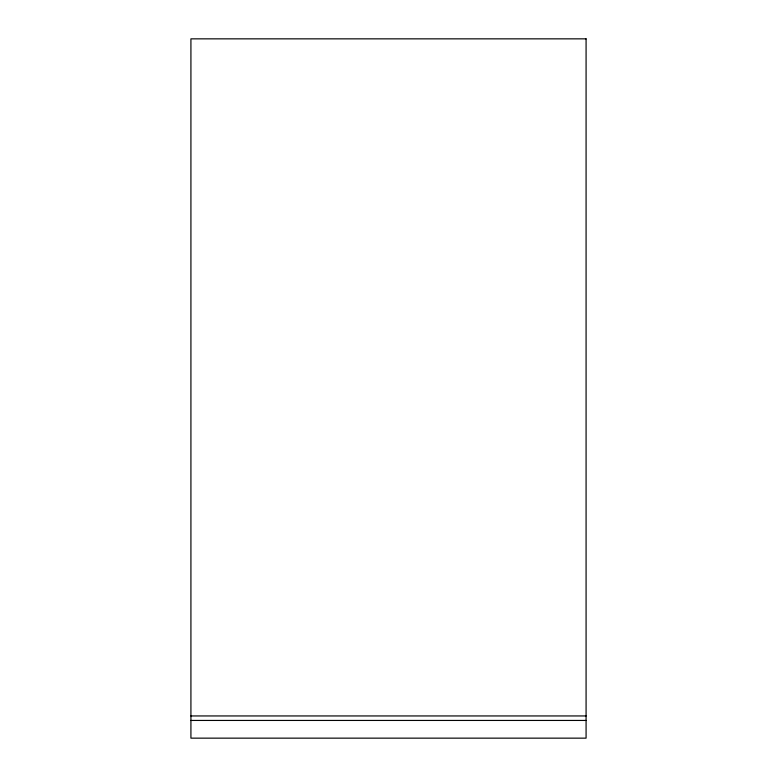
<?xml version="1.0" encoding="UTF-8"?>
<svg xmlns="http://www.w3.org/2000/svg" width="777" height="777" viewBox="0 0 777 777"><rect width="100%" height="100%" fill="white"/><g stroke="black" fill="none" stroke-linecap="round" stroke-linejoin="round"><path stroke-width="1.17" d="M190.919 715.947L586.081 715.947M190.919 720.444L586.081 720.444M586.081 38.85L190.919 38.85L190.919 738.15L586.081 738.15L586.081 38.85"/></g></svg>
